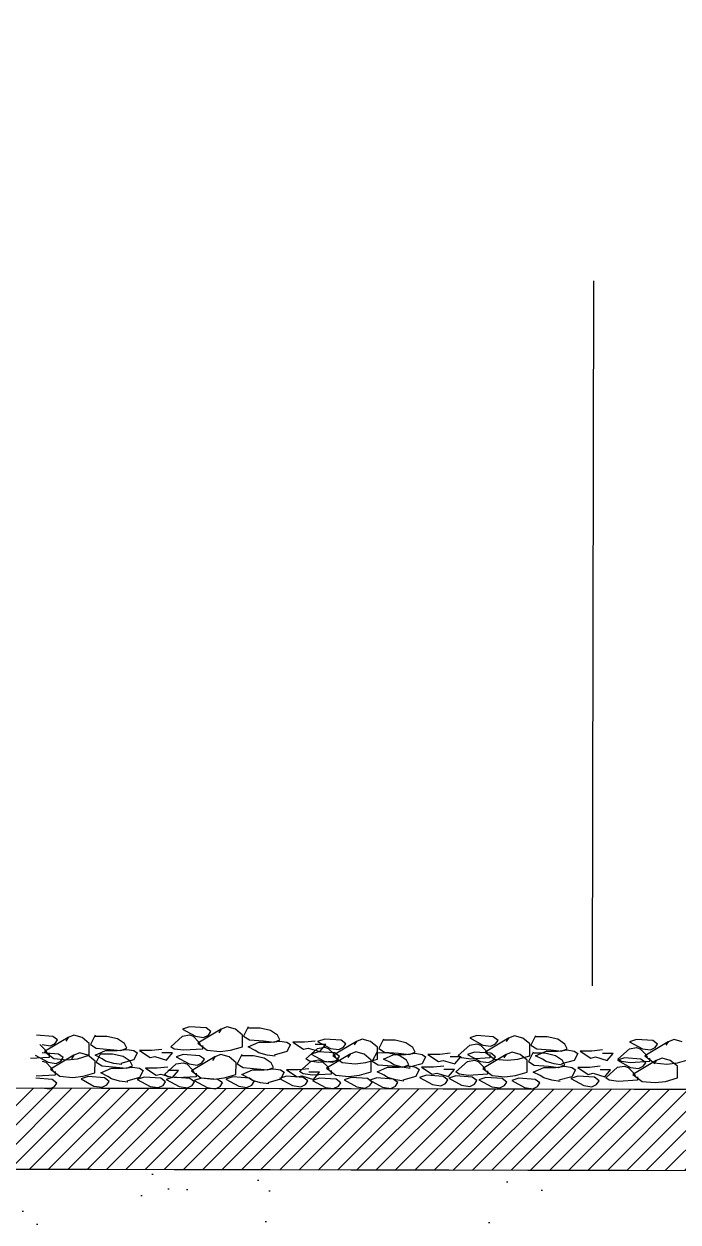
# Model space of a CAD drawing. Header units: feet. Extents: x 0 to 10.5, y 0 to 7.5.
# Drawn here: x 5.4483 to 5.68, y 3.8247 to 4.2494 of the extents above; entities that cross this region are included whole.
import ezdxf

# ---------------------------------------------------------------- set-up
doc = ezdxf.new("R2010")
doc.units = ezdxf.units.FT
doc.header["$MEASUREMENT"] = 0
doc.linetypes.add('HIDDEN', pattern=[0.375, 0.25, -0.125])
doc.layers.add('MECK-DETAIL', color=7, linetype='CONTINUOUS')

msp = doc.modelspace()

# ---------------------------------------------------------------- hatches: boundary and pattern name
at = {"layer": 'MECK-DETAIL'}
h = msp.add_hatch(dxfattribs=at)
h.set_pattern_fill('ANSI31', color=256, scale=0.038702, style=0)
h.set_pattern_definition([(45, (-63.685412, -38.2201696), (-0.00342077202, 0.00342077202), [])])
h.paths.add_polyline_path([(3.82192, 4.4973), (4.78339, 3.87347), (7.55243, 3.86831), (8.51066, 4.48992), (8.51846, 4.46065), (7.56349, 3.83949), (4.77485, 3.84468), (3.82212, 4.46211)])
h = msp.add_hatch(dxfattribs=at)
h.set_pattern_fill('AR-SAND', color=256, scale=0.030961, style=0)
h.set_pattern_definition([(37.5, (-63.68541, -38.22017), (-0.001950356, 0.059656957), [0, -0.047061167, 0, -0.0526342, 0, -0.050312103]), (7.5, (-63.68541, -38.22017), (0.05479458, 0.087377294), [0, -0.02538826, 0, -0.042416973, 0, -0.01625468]), (327.5, (-63.723494, -38.22017), (0.096417862, 0.00017521), [0, -0.015480647, 0, -0.05573033, 0, -0.07275904]), (317.5, (-63.723494, -38.22017), (0.09307357, 0.02717397), [0, -0.007740323, 0, -0.036534327, 0, -0.041797747])])
h.paths.add_polyline_path([(4.77485, 3.84468), (5.64946, 3.84305), (5.64729, 2.67738), (5.31641, 2.67801), (4.7728, 2.74794)])

# ---------------------------------------------------------------- linework, layer by layer
at = {"layer": 'MECK-DETAIL', "linetype": 'HIDDEN'}
msp.add_line((5.65075, 4.53341), (5.64785, 2.97964), dxfattribs=at)
at = {"layer": 'MECK-DETAIL'}
for p, q in [((5.45846, 3.89054), (5.45264, 3.89097)), ((5.46013, 3.88929), (5.45846, 3.89054)), ((5.46595, 3.89094), (5.46387, 3.89012)), ((5.46886, 3.89011), (5.46595, 3.89094)), ((5.47344, 3.89093), (5.47177, 3.88761)), ((5.4776, 3.89051), (5.47344, 3.89051)), ((5.48134, 3.88967), (5.4776, 3.89051)), ((5.50027, 3.88689), (5.50444, 3.89062)), ((5.50694, 3.89394), (5.50444, 3.89312)), ((5.50444, 3.89312), (5.50902, 3.89061)), ((5.50444, 3.89062), (5.50694, 3.89103)), ((5.51277, 3.89352), (5.50694, 3.89394)), ((5.50694, 3.89103), (5.50818, 3.89061)), ((5.50818, 3.89061), (5.51026, 3.88853)), ((5.50902, 3.89061), (5.51193, 3.89019)), ((5.51817, 3.89309), (5.50984, 3.88812)), ((5.51193, 3.89019), (5.51359, 3.89102)), ((5.51443, 3.89227), (5.51277, 3.89352)), ((5.51359, 3.89102), (5.51443, 3.89227)), ((5.51817, 3.89309), (5.51734, 3.89184)), ((5.52025, 3.89392), (5.51817, 3.89309)), ((5.52316, 3.89308), (5.52025, 3.89392)), ((5.52566, 3.891), (5.52316, 3.89308)), ((5.52565, 3.88684), (5.52566, 3.891)), ((5.52774, 3.8939), (5.52607, 3.89058)), ((5.52607, 3.89058), (5.52815, 3.88933)), ((5.5319, 3.89348), (5.52774, 3.89349)), ((5.53564, 3.89264), (5.5319, 3.89348)), ((5.53814, 3.89097), (5.53564, 3.89264)), ((5.53897, 3.88931), (5.53814, 3.89097)), ((5.60876, 3.8908), (5.60626, 3.88997)), ((5.61458, 3.89037), (5.60876, 3.8908)), ((5.62207, 3.89077), (5.61999, 3.88994)), ((5.62498, 3.88993), (5.62207, 3.89077)), ((5.62956, 3.89076), (5.62789, 3.88744)), ((5.45388, 3.88764), (5.45596, 3.88556)), ((5.45471, 3.88764), (5.45763, 3.88722)), ((5.46387, 3.89012), (5.45554, 3.88515)), ((5.45763, 3.88722), (5.45929, 3.88805)), ((5.45929, 3.88805), (5.46013, 3.88929)), ((5.46387, 3.89012), (5.46304, 3.88887)), ((5.47136, 3.88803), (5.46886, 3.89011)), ((5.47135, 3.88387), (5.47136, 3.88803)), ((5.47177, 3.88761), (5.47385, 3.88636)), ((5.47385, 3.88636), (5.47884, 3.88593)), ((5.48384, 3.888), (5.48134, 3.88967)), ((5.48258, 3.88551), (5.48466, 3.88634)), ((5.48466, 3.88634), (5.48384, 3.888)), ((5.50152, 3.88606), (5.50027, 3.88689)), ((5.50984, 3.88812), (5.51317, 3.88562)), ((5.51026, 3.88853), (5.51067, 3.8877)), ((5.51151, 3.88728), (5.5115, 3.88604)), ((5.52149, 3.8856), (5.52565, 3.88684)), ((5.52773, 3.88684), (5.53148, 3.88849)), ((5.53022, 3.88559), (5.52773, 3.88684)), ((5.52815, 3.88933), (5.53314, 3.88891)), ((5.53148, 3.88849), (5.53564, 3.88849)), ((5.53314, 3.88891), (5.53688, 3.88848)), ((5.53564, 3.88849), (5.53896, 3.8889)), ((5.53688, 3.88848), (5.53897, 3.88931)), ((5.53896, 3.8889), (5.54146, 3.88847)), ((5.54271, 3.88764), (5.54145, 3.88515)), ((5.54146, 3.88847), (5.54271, 3.88764)), ((5.5477, 3.88846), (5.54354, 3.88847)), ((5.54354, 3.88847), (5.54728, 3.88597)), ((5.54728, 3.88597), (5.54894, 3.88638)), ((5.55144, 3.88887), (5.5477, 3.88846)), ((5.54815, 3.88255), (5.55232, 3.88628)), ((5.54894, 3.88638), (5.5531, 3.88513)), ((5.55519, 3.88762), (5.55144, 3.88763)), ((5.55482, 3.8896), (5.55232, 3.88877)), ((5.55232, 3.88877), (5.55689, 3.88627)), ((5.55232, 3.88628), (5.55481, 3.88669)), ((5.5531, 3.88513), (5.55519, 3.88762)), ((5.55481, 3.88669), (5.55606, 3.88627)), ((5.56064, 3.88917), (5.55482, 3.8896)), ((5.55606, 3.88627), (5.55814, 3.88419)), ((5.55689, 3.88627), (5.5598, 3.88585)), ((5.56605, 3.88875), (5.55772, 3.88378)), ((5.5598, 3.88585), (5.56147, 3.88668)), ((5.5623, 3.88792), (5.56064, 3.88917)), ((5.56147, 3.88668), (5.5623, 3.88792)), ((5.56605, 3.88875), (5.56521, 3.8875)), ((5.56813, 3.88958), (5.56605, 3.88875)), ((5.57104, 3.88874), (5.56813, 3.88958)), ((5.57353, 3.88666), (5.57104, 3.88874)), ((5.57353, 3.8825), (5.57353, 3.88666)), ((5.57562, 3.88956), (5.57395, 3.88624)), ((5.57978, 3.88914), (5.57562, 3.88915)), ((5.58352, 3.8883), (5.57978, 3.88914)), ((5.58601, 3.88663), (5.58352, 3.8883)), ((5.58684, 3.88497), (5.58601, 3.88663)), ((5.60209, 3.88374), (5.60625, 3.88748)), ((5.60625, 3.88748), (5.60875, 3.88789)), ((5.60626, 3.88997), (5.61083, 3.88747)), ((5.60875, 3.88789), (5.61, 3.88747)), ((5.61, 3.88747), (5.61207, 3.88539)), ((5.61083, 3.88747), (5.61374, 3.88705)), ((5.61999, 3.88994), (5.61166, 3.88497)), ((5.61374, 3.88705), (5.61541, 3.88787)), ((5.61624, 3.88912), (5.61458, 3.89037)), ((5.61541, 3.88787), (5.61624, 3.88912)), ((5.61999, 3.88994), (5.61915, 3.8887)), ((5.62747, 3.88785), (5.62498, 3.88993)), ((5.62746, 3.8837), (5.62747, 3.88785)), ((5.62789, 3.88744), (5.62996, 3.88618)), ((5.63372, 3.89033), (5.62956, 3.89034)), ((5.63746, 3.8895), (5.63372, 3.89033)), ((5.63995, 3.88783), (5.63746, 3.8895)), ((5.64078, 3.88616), (5.63995, 3.88783)), ((5.66281, 3.88616), (5.66531, 3.88657)), ((5.66532, 3.88948), (5.66282, 3.88866)), ((5.66282, 3.88866), (5.66739, 3.88616)), ((5.66531, 3.88657), (5.66656, 3.88616)), ((5.67114, 3.88906), (5.66532, 3.88948)), ((5.67655, 3.88863), (5.66822, 3.88366)), ((5.6703, 3.88573), (5.67197, 3.88656)), ((5.6728, 3.88781), (5.67114, 3.88906)), ((5.67197, 3.88656), (5.6728, 3.88781)), ((5.67655, 3.88863), (5.67571, 3.88739)), ((5.67863, 3.88946), (5.67655, 3.88863)), ((5.68154, 3.88862), (5.67863, 3.88946)), ((5.4572, 3.88306), (5.45055, 3.88266)), ((5.45222, 3.88389), (5.45679, 3.88139)), ((5.46054, 3.88429), (5.45472, 3.88472)), ((5.45554, 3.88515), (5.45887, 3.88265)), ((5.45596, 3.88556), (5.45637, 3.88473)), ((5.4572, 3.88431), (5.4572, 3.88306)), ((5.46595, 3.88387), (5.45762, 3.87889)), ((5.45887, 3.88265), (5.46344, 3.88222)), ((5.4622, 3.88304), (5.46054, 3.88429)), ((5.46137, 3.8818), (5.4622, 3.88304)), ((5.46344, 3.88222), (5.46719, 3.88263)), ((5.46595, 3.88387), (5.46511, 3.88262)), ((5.46803, 3.88469), (5.46595, 3.88387)), ((5.46719, 3.88263), (5.47135, 3.88387)), ((5.47094, 3.88386), (5.46803, 3.88469)), ((5.47343, 3.88177), (5.47094, 3.88386)), ((5.47343, 3.88387), (5.47717, 3.88552)), ((5.47592, 3.88261), (5.47343, 3.88387)), ((5.47552, 3.88468), (5.47385, 3.88136)), ((5.47968, 3.88426), (5.47552, 3.88426)), ((5.47717, 3.88178), (5.47592, 3.88261)), ((5.47717, 3.88552), (5.48133, 3.88551)), ((5.47884, 3.88593), (5.48258, 3.88551)), ((5.48342, 3.88342), (5.47968, 3.88426)), ((5.48133, 3.88551), (5.48466, 3.88592)), ((5.48715, 3.88218), (5.48257, 3.88094)), ((5.48591, 3.88175), (5.48342, 3.88342)), ((5.48466, 3.88592), (5.48716, 3.8855)), ((5.4884, 3.88467), (5.48715, 3.88218)), ((5.48716, 3.8855), (5.4884, 3.88467)), ((5.4934, 3.88549), (5.48924, 3.8855)), ((5.48924, 3.8855), (5.49298, 3.883)), ((5.49298, 3.883), (5.49464, 3.88341)), ((5.49714, 3.8859), (5.4934, 3.88549)), ((5.49464, 3.88341), (5.4988, 3.88216)), ((5.50088, 3.88465), (5.49714, 3.88465)), ((5.4988, 3.88216), (5.50088, 3.88465)), ((5.50485, 3.88563), (5.50152, 3.88606)), ((5.50469, 3.88413), (5.50219, 3.8833)), ((5.50219, 3.8833), (5.50676, 3.8808)), ((5.51051, 3.8837), (5.50469, 3.88413)), ((5.5115, 3.88604), (5.50485, 3.88563)), ((5.51592, 3.88328), (5.50759, 3.8783)), ((5.51217, 3.88245), (5.51051, 3.8837)), ((5.51134, 3.88121), (5.51217, 3.88245)), ((5.51317, 3.88562), (5.51774, 3.88519)), ((5.51592, 3.88328), (5.51508, 3.88203)), ((5.518, 3.8841), (5.51592, 3.88328)), ((5.51774, 3.88519), (5.52149, 3.8856)), ((5.52091, 3.88327), (5.518, 3.8841)), ((5.5234, 3.88118), (5.52091, 3.88327)), ((5.52549, 3.88409), (5.52382, 3.88077)), ((5.52964, 3.88367), (5.52548, 3.88367)), ((5.53339, 3.88283), (5.52964, 3.88367)), ((5.53147, 3.88475), (5.53022, 3.88559)), ((5.53438, 3.88392), (5.53147, 3.88475)), ((5.53588, 3.88116), (5.53339, 3.88283)), ((5.53729, 3.8835), (5.53438, 3.88392)), ((5.54145, 3.88515), (5.53688, 3.88391)), ((5.5494, 3.88171), (5.54815, 3.88255)), ((5.55007, 3.88178), (5.55257, 3.88219)), ((5.55257, 3.8851), (5.55008, 3.88428)), ((5.55008, 3.88428), (5.55465, 3.88177)), ((5.5584, 3.88468), (5.55257, 3.8851)), ((5.55257, 3.88219), (5.55381, 3.88177)), ((5.5638, 3.88425), (5.55547, 3.87928)), ((5.55756, 3.88135), (5.55922, 3.88218)), ((5.55772, 3.88378), (5.56104, 3.88128)), ((5.55814, 3.88419), (5.55855, 3.88336)), ((5.56006, 3.88343), (5.5584, 3.88468)), ((5.55922, 3.88218), (5.56006, 3.88343)), ((5.55938, 3.88294), (5.55938, 3.8817)), ((5.5638, 3.88425), (5.56297, 3.883)), ((5.56588, 3.88508), (5.5638, 3.88425)), ((5.56879, 3.88424), (5.56588, 3.88508)), ((5.57129, 3.88216), (5.56879, 3.88424)), ((5.56936, 3.88126), (5.57353, 3.8825)), ((5.57128, 3.878), (5.57129, 3.88216)), ((5.57337, 3.88506), (5.5717, 3.88174)), ((5.57753, 3.88464), (5.57337, 3.88465)), ((5.57395, 3.88624), (5.57603, 3.88499)), ((5.57561, 3.8825), (5.57935, 3.88415)), ((5.5781, 3.88125), (5.57561, 3.8825)), ((5.57603, 3.88499), (5.58102, 3.88456)), ((5.58127, 3.8838), (5.57753, 3.88464)), ((5.57935, 3.88415), (5.58351, 3.88414)), ((5.58102, 3.88456), (5.58476, 3.88414)), ((5.58377, 3.88213), (5.58127, 3.8838)), ((5.58351, 3.88414), (5.58684, 3.88455)), ((5.5846, 3.88047), (5.58377, 3.88213)), ((5.58476, 3.88414), (5.58684, 3.88497)), ((5.58684, 3.88455), (5.58934, 3.88413)), ((5.59058, 3.8833), (5.58933, 3.88081)), ((5.58934, 3.88413), (5.59058, 3.8833)), ((5.59558, 3.88412), (5.59142, 3.88413)), ((5.59142, 3.88413), (5.59516, 3.88163)), ((5.59516, 3.88163), (5.59682, 3.88204)), ((5.59932, 3.88453), (5.59558, 3.88412)), ((5.59682, 3.88204), (5.60098, 3.88079)), ((5.60306, 3.88328), (5.59932, 3.88328)), ((5.60098, 3.88079), (5.60306, 3.88328)), ((5.60333, 3.88291), (5.60209, 3.88374)), ((5.60666, 3.88249), (5.60333, 3.88291)), ((5.6054, 3.88168), (5.6079, 3.88209)), ((5.60791, 3.885), (5.60541, 3.88417)), ((5.60541, 3.88417), (5.60998, 3.88167)), ((5.61332, 3.88289), (5.60666, 3.88249)), ((5.6079, 3.88209), (5.60915, 3.88167)), ((5.61373, 3.88457), (5.60791, 3.885)), ((5.61914, 3.88415), (5.61081, 3.87918)), ((5.61166, 3.88497), (5.61498, 3.88247)), ((5.61207, 3.88539), (5.61249, 3.88455)), ((5.61289, 3.88125), (5.61456, 3.88208)), ((5.61332, 3.88414), (5.61332, 3.88289)), ((5.61539, 3.88332), (5.61373, 3.88457)), ((5.61456, 3.88208), (5.61539, 3.88332)), ((5.61498, 3.88247), (5.61956, 3.88205)), ((5.61914, 3.88415), (5.6183, 3.8829)), ((5.62122, 3.88497), (5.61914, 3.88415)), ((5.61956, 3.88205), (5.6233, 3.88246)), ((5.62413, 3.88414), (5.62122, 3.88497)), ((5.6233, 3.88246), (5.62746, 3.8837)), ((5.62662, 3.88205), (5.62413, 3.88414)), ((5.62661, 3.8779), (5.62662, 3.88205)), ((5.62871, 3.88496), (5.62704, 3.88164)), ((5.63286, 3.88454), (5.6287, 3.88454)), ((5.62954, 3.88369), (5.63329, 3.88535)), ((5.63204, 3.88244), (5.62954, 3.88369)), ((5.62996, 3.88618), (5.63496, 3.88576)), ((5.63328, 3.88161), (5.63204, 3.88244)), ((5.63661, 3.8837), (5.63286, 3.88454)), ((5.63329, 3.88535), (5.63745, 3.88534)), ((5.63496, 3.88576), (5.6387, 3.88534)), ((5.6391, 3.88203), (5.63661, 3.8837)), ((5.63745, 3.88534), (5.64078, 3.88575)), ((5.64327, 3.882), (5.63869, 3.88077)), ((5.6387, 3.88534), (5.64078, 3.88616)), ((5.63993, 3.88037), (5.6391, 3.88203)), ((5.64078, 3.88575), (5.64327, 3.88533)), ((5.64327, 3.88533), (5.64452, 3.8845)), ((5.64452, 3.8845), (5.64327, 3.882)), ((5.64951, 3.88532), (5.64535, 3.88532)), ((5.64535, 3.88532), (5.64909, 3.88282)), ((5.64909, 3.88282), (5.65076, 3.88324)), ((5.65326, 3.88573), (5.64951, 3.88532)), ((5.65076, 3.88324), (5.65492, 3.88198)), ((5.657, 3.88447), (5.65326, 3.88448)), ((5.65492, 3.88198), (5.657, 3.88447)), ((5.66108, 3.88289), (5.65858, 3.88206)), ((5.65858, 3.88206), (5.66315, 3.87956)), ((5.65865, 3.88243), (5.66281, 3.88616)), ((5.65989, 3.8816), (5.65865, 3.88243)), ((5.6669, 3.88246), (5.66108, 3.88289)), ((5.67231, 3.88204), (5.66398, 3.87707)), ((5.66656, 3.88616), (5.66863, 3.88408)), ((5.66857, 3.88121), (5.6669, 3.88246)), ((5.66739, 3.88616), (5.6703, 3.88573)), ((5.66822, 3.88366), (5.67154, 3.88116)), ((5.66863, 3.88408), (5.66905, 3.88324)), ((5.66988, 3.88283), (5.66988, 3.88158)), ((5.67231, 3.88204), (5.67148, 3.88079)), ((5.67439, 3.88286), (5.67231, 3.88204)), ((5.6773, 3.88203), (5.67439, 3.88286)), ((5.6798, 3.87995), (5.6773, 3.88203)), ((5.67986, 3.88115), (5.68402, 3.88238)), ((5.45471, 3.88181), (5.45596, 3.88139)), ((5.45596, 3.88139), (5.45804, 3.87931)), ((5.45679, 3.88139), (5.4597, 3.88097)), ((5.45762, 3.87889), (5.46094, 3.8764)), ((5.45804, 3.87931), (5.45845, 3.87848)), ((5.45928, 3.87806), (5.45928, 3.87681)), ((5.4597, 3.88097), (5.46137, 3.8818)), ((5.47342, 3.87762), (5.47343, 3.88177)), ((5.47385, 3.88136), (5.47592, 3.88011)), ((5.4755, 3.87761), (5.47925, 3.87927)), ((5.47592, 3.88011), (5.48092, 3.87968)), ((5.48008, 3.88094), (5.47717, 3.88178)), ((5.47925, 3.87927), (5.48341, 3.87926)), ((5.48299, 3.88052), (5.48008, 3.88094)), ((5.48092, 3.87968), (5.48466, 3.87926)), ((5.48341, 3.87926), (5.48674, 3.87967)), ((5.48466, 3.87926), (5.48674, 3.88009)), ((5.48674, 3.88009), (5.48591, 3.88175)), ((5.48674, 3.87967), (5.48923, 3.87925)), ((5.48923, 3.87925), (5.49048, 3.87842)), ((5.49048, 3.87842), (5.48923, 3.87593)), ((5.49547, 3.87924), (5.49131, 3.87925)), ((5.49131, 3.87925), (5.49505, 3.87675)), ((5.49922, 3.87965), (5.49547, 3.87924)), ((5.49802, 3.87708), (5.50218, 3.88081)), ((5.50296, 3.87839), (5.49922, 3.8784)), ((5.50088, 3.87591), (5.50296, 3.87839)), ((5.50218, 3.88081), (5.50468, 3.88122)), ((5.50468, 3.88122), (5.50593, 3.8808)), ((5.50593, 3.8808), (5.508, 3.87872)), ((5.50676, 3.8808), (5.50967, 3.88038)), ((5.50759, 3.8783), (5.51091, 3.8758)), ((5.508, 3.87872), (5.50842, 3.87789)), ((5.50967, 3.88038), (5.51134, 3.88121)), ((5.52339, 3.87703), (5.5234, 3.88118)), ((5.52382, 3.88077), (5.52589, 3.87952)), ((5.52547, 3.87702), (5.52922, 3.87868)), ((5.52589, 3.87952), (5.53088, 3.87909)), ((5.52922, 3.87868), (5.53338, 3.87867)), ((5.53088, 3.87909), (5.53463, 3.87867)), ((5.53338, 3.87867), (5.53671, 3.87908)), ((5.53463, 3.87867), (5.53671, 3.8795)), ((5.53671, 3.8795), (5.53588, 3.88116)), ((5.53671, 3.87908), (5.5392, 3.87866)), ((5.5392, 3.87866), (5.54045, 3.87783)), ((5.54045, 3.87783), (5.5392, 3.87534)), ((5.54544, 3.87865), (5.54128, 3.87866)), ((5.54128, 3.87866), (5.54502, 3.87616)), ((5.54919, 3.87906), (5.54544, 3.87865)), ((5.5459, 3.87805), (5.55007, 3.88178)), ((5.54715, 3.87722), (5.5459, 3.87805)), ((5.55293, 3.8778), (5.54919, 3.87781)), ((5.55272, 3.88129), (5.5494, 3.88171)), ((5.55084, 3.87531), (5.55293, 3.8778)), ((5.55938, 3.8817), (5.55272, 3.88129)), ((5.55381, 3.88177), (5.55589, 3.87969)), ((5.55465, 3.88177), (5.55756, 3.88135)), ((5.55547, 3.87928), (5.5588, 3.87678)), ((5.55589, 3.87969), (5.5563, 3.87886)), ((5.55714, 3.87844), (5.55713, 3.8772)), ((5.56104, 3.88128), (5.56562, 3.88085)), ((5.56562, 3.88085), (5.56936, 3.88126)), ((5.56712, 3.87676), (5.57128, 3.878)), ((5.5717, 3.88174), (5.57378, 3.88049)), ((5.57336, 3.878), (5.57711, 3.87965)), ((5.57585, 3.87675), (5.57336, 3.878)), ((5.57378, 3.88049), (5.57877, 3.88007)), ((5.57711, 3.87965), (5.58127, 3.87965)), ((5.57935, 3.88041), (5.5781, 3.88125)), ((5.57877, 3.88007), (5.58251, 3.87964)), ((5.58226, 3.87958), (5.57935, 3.88041)), ((5.58127, 3.87965), (5.58459, 3.88006)), ((5.58517, 3.87915), (5.58226, 3.87958)), ((5.58251, 3.87964), (5.5846, 3.88047)), ((5.58459, 3.88006), (5.58709, 3.87963)), ((5.58933, 3.88081), (5.58475, 3.87957)), ((5.58834, 3.8788), (5.58708, 3.87631)), ((5.58709, 3.87963), (5.58834, 3.8788)), ((5.59333, 3.87962), (5.58917, 3.87963)), ((5.58917, 3.87963), (5.59291, 3.87713)), ((5.59707, 3.88003), (5.59333, 3.87962)), ((5.60082, 3.87878), (5.59707, 3.87879)), ((5.59873, 3.87629), (5.60082, 3.87878)), ((5.60124, 3.87795), (5.6054, 3.88168)), ((5.60248, 3.87711), (5.60124, 3.87795)), ((5.60915, 3.88167), (5.61122, 3.87959)), ((5.60998, 3.88167), (5.61289, 3.88125)), ((5.61081, 3.87918), (5.61413, 3.87668)), ((5.61122, 3.87959), (5.61164, 3.87876)), ((5.61247, 3.87834), (5.61247, 3.87709)), ((5.62245, 3.87666), (5.62661, 3.8779)), ((5.62704, 3.88164), (5.62911, 3.88039)), ((5.62869, 3.8779), (5.63244, 3.87955)), ((5.63119, 3.87664), (5.62869, 3.8779)), ((5.62911, 3.88039), (5.6341, 3.87996)), ((5.63244, 3.87955), (5.6366, 3.87954)), ((5.63619, 3.88077), (5.63328, 3.88161)), ((5.6341, 3.87996), (5.63785, 3.87954)), ((5.63911, 3.88035), (5.63619, 3.88077)), ((5.6366, 3.87954), (5.63993, 3.87995)), ((5.63785, 3.87954), (5.63993, 3.88037)), ((5.63993, 3.87995), (5.64242, 3.87953)), ((5.64242, 3.87953), (5.64367, 3.8787)), ((5.64367, 3.8787), (5.64242, 3.87621)), ((5.64866, 3.87952), (5.6445, 3.87953)), ((5.6445, 3.87953), (5.64824, 3.87703)), ((5.65241, 3.87993), (5.64866, 3.87952)), ((5.65615, 3.87868), (5.65241, 3.87868)), ((5.65406, 3.87619), (5.65615, 3.87868)), ((5.65441, 3.87584), (5.65858, 3.87957)), ((5.65858, 3.87957), (5.66108, 3.87998)), ((5.66322, 3.88118), (5.65989, 3.8816)), ((5.66108, 3.87998), (5.66232, 3.87956)), ((5.66232, 3.87956), (5.6644, 3.87748)), ((5.66315, 3.87956), (5.66607, 3.87914)), ((5.66988, 3.88158), (5.66322, 3.88118)), ((5.66607, 3.87914), (5.66773, 3.87997)), ((5.66773, 3.87997), (5.66857, 3.88121)), ((5.67154, 3.88116), (5.67612, 3.88074)), ((5.67612, 3.88074), (5.67986, 3.88115)), ((5.67979, 3.87579), (5.6798, 3.87995)), ((5.45829, 3.87525), (5.45247, 3.87568)), ((5.45928, 3.87681), (5.45262, 3.87641)), ((5.45995, 3.874), (5.45829, 3.87525)), ((5.45912, 3.87276), (5.45995, 3.874)), ((5.46094, 3.8764), (5.46552, 3.87597)), ((5.46552, 3.87597), (5.46926, 3.87638)), ((5.47097, 3.87627), (5.46847, 3.87544)), ((5.46847, 3.87544), (5.47305, 3.87294)), ((5.46926, 3.87638), (5.47342, 3.87762)), ((5.47679, 3.87584), (5.47097, 3.87627)), ((5.478, 3.87636), (5.4755, 3.87761)), ((5.47846, 3.87459), (5.47679, 3.87584)), ((5.47762, 3.87334), (5.47846, 3.87459)), ((5.47924, 3.87553), (5.478, 3.87636)), ((5.48215, 3.87469), (5.47924, 3.87553)), ((5.48507, 3.87427), (5.48215, 3.87469)), ((5.48923, 3.87593), (5.48465, 3.87469)), ((5.49088, 3.87611), (5.48838, 3.87528)), ((5.48838, 3.87528), (5.49295, 3.87278)), ((5.4967, 3.87568), (5.49088, 3.87611)), ((5.49505, 3.87675), (5.49672, 3.87716)), ((5.49836, 3.87443), (5.4967, 3.87568)), ((5.49672, 3.87716), (5.50088, 3.87591)), ((5.49753, 3.87318), (5.49836, 3.87443)), ((5.49926, 3.87624), (5.49802, 3.87708)), ((5.50118, 3.87609), (5.49869, 3.87526)), ((5.49869, 3.87526), (5.50326, 3.87276)), ((5.50259, 3.87582), (5.49926, 3.87624)), ((5.50701, 3.87566), (5.50118, 3.87609)), ((5.50925, 3.87622), (5.50259, 3.87582)), ((5.50867, 3.87441), (5.50701, 3.87566)), ((5.50783, 3.87317), (5.50867, 3.87441)), ((5.51112, 3.8757), (5.50862, 3.87487)), ((5.50862, 3.87487), (5.51319, 3.87237)), ((5.50925, 3.87747), (5.50925, 3.87622)), ((5.51091, 3.8758), (5.51549, 3.87538)), ((5.51694, 3.87527), (5.51112, 3.8757)), ((5.51549, 3.87538), (5.51923, 3.87579)), ((5.5186, 3.87402), (5.51694, 3.87527)), ((5.51777, 3.87278), (5.5186, 3.87402)), ((5.51923, 3.87579), (5.52339, 3.87703)), ((5.52229, 3.87617), (5.5198, 3.87535)), ((5.5198, 3.87535), (5.52437, 3.87284)), ((5.52812, 3.87575), (5.52229, 3.87617)), ((5.52797, 3.87577), (5.52547, 3.87702)), ((5.52921, 3.87494), (5.52797, 3.87577)), ((5.52978, 3.8745), (5.52812, 3.87575)), ((5.52895, 3.87325), (5.52978, 3.8745)), ((5.53212, 3.8741), (5.52921, 3.87494)), ((5.53503, 3.87368), (5.53212, 3.8741)), ((5.5392, 3.87534), (5.53462, 3.8741)), ((5.54134, 3.8764), (5.53884, 3.87558)), ((5.53884, 3.87558), (5.54341, 3.87308)), ((5.54716, 3.87598), (5.54134, 3.8764)), ((5.54502, 3.87616), (5.54669, 3.87657)), ((5.54669, 3.87657), (5.55084, 3.87531)), ((5.55048, 3.87679), (5.54715, 3.87722)), ((5.54883, 3.87473), (5.54716, 3.87598)), ((5.54799, 3.87348), (5.54883, 3.87473)), ((5.55713, 3.8772), (5.55048, 3.87679)), ((5.55301, 3.87576), (5.55052, 3.87494)), ((5.55052, 3.87494), (5.55509, 3.87243)), ((5.55884, 3.87534), (5.55301, 3.87576)), ((5.5588, 3.87678), (5.56337, 3.87635)), ((5.5605, 3.87409), (5.55884, 3.87534)), ((5.55966, 3.87284), (5.5605, 3.87409)), ((5.56419, 3.87599), (5.56169, 3.87516)), ((5.56169, 3.87516), (5.56626, 3.87266)), ((5.56337, 3.87635), (5.56712, 3.87676)), ((5.57001, 3.87556), (5.56419, 3.87599)), ((5.57167, 3.87431), (5.57001, 3.87556)), ((5.57326, 3.87585), (5.57076, 3.87502)), ((5.57076, 3.87502), (5.57533, 3.87252)), ((5.57084, 3.87307), (5.57167, 3.87431)), ((5.57908, 3.87542), (5.57326, 3.87585)), ((5.5771, 3.87591), (5.57585, 3.87675)), ((5.58001, 3.87508), (5.5771, 3.87591)), ((5.58074, 3.87417), (5.57908, 3.87542)), ((5.57991, 3.87293), (5.58074, 3.87417)), ((5.58292, 3.87466), (5.58001, 3.87508)), ((5.58708, 3.87631), (5.58251, 3.87507)), ((5.59095, 3.87679), (5.58845, 3.87597)), ((5.58845, 3.87597), (5.59302, 3.87346)), ((5.59677, 3.87637), (5.59095, 3.87679)), ((5.59291, 3.87713), (5.59457, 3.87754)), ((5.59457, 3.87754), (5.59873, 3.87629)), ((5.59594, 3.87304), (5.5976, 3.87387)), ((5.59844, 3.87512), (5.59677, 3.87637)), ((5.5976, 3.87387), (5.59844, 3.87512)), ((5.60126, 3.87652), (5.59876, 3.8757)), ((5.59876, 3.8757), (5.60333, 3.8732)), ((5.60708, 3.8761), (5.60126, 3.87652)), ((5.60581, 3.87669), (5.60248, 3.87711)), ((5.61247, 3.87709), (5.60581, 3.87669)), ((5.60624, 3.87278), (5.60791, 3.8736)), ((5.60874, 3.87485), (5.60708, 3.8761)), ((5.60791, 3.8736), (5.60874, 3.87485)), ((5.61194, 3.87601), (5.60944, 3.87518)), ((5.60944, 3.87518), (5.61401, 3.87268)), ((5.61776, 3.87558), (5.61194, 3.87601)), ((5.61413, 3.87668), (5.61871, 3.87625)), ((5.61942, 3.87433), (5.61776, 3.87558)), ((5.61859, 3.87309), (5.61942, 3.87433)), ((5.61871, 3.87625), (5.62245, 3.87666)), ((5.62361, 3.87574), (5.62111, 3.87491)), ((5.62111, 3.87491), (5.62568, 3.87241)), ((5.62943, 3.87531), (5.62361, 3.87574)), ((5.63109, 3.87406), (5.62943, 3.87531)), ((5.63026, 3.87282), (5.63109, 3.87406)), ((5.63243, 3.87581), (5.63119, 3.87664)), ((5.63534, 3.87497), (5.63243, 3.87581)), ((5.63825, 3.87455), (5.63534, 3.87497)), ((5.64242, 3.87621), (5.63784, 3.87497)), ((5.64455, 3.87646), (5.64206, 3.87563)), ((5.64206, 3.87563), (5.64663, 3.87313)), ((5.65038, 3.87603), (5.64455, 3.87646)), ((5.64824, 3.87703), (5.64991, 3.87744)), ((5.64954, 3.87271), (5.6512, 3.87353)), ((5.64991, 3.87744), (5.65406, 3.87619)), ((5.65204, 3.87478), (5.65038, 3.87603)), ((5.6512, 3.87353), (5.65204, 3.87478)), ((5.65566, 3.875), (5.65441, 3.87584)), ((5.65899, 3.87458), (5.65566, 3.875)), ((5.66564, 3.87498), (5.65899, 3.87458)), ((5.66398, 3.87707), (5.66731, 3.87457)), ((5.6644, 3.87748), (5.66481, 3.87665)), ((5.66564, 3.87623), (5.66564, 3.87498)), ((5.66731, 3.87457), (5.67188, 3.87414)), ((5.67188, 3.87414), (5.67563, 3.87455)), ((5.67563, 3.87455), (5.67979, 3.87579)), ((4.78339, 3.87347), (5.64951, 3.87185)), ((5.32712, 3.87245), (7.55243, 3.86831)), ((5.45454, 3.87235), (5.45745, 3.87193)), ((5.45745, 3.87193), (5.45912, 3.87276)), ((5.47305, 3.87294), (5.47596, 3.87252)), ((5.47596, 3.87252), (5.47762, 3.87334)), ((5.49295, 3.87278), (5.49586, 3.87236)), ((5.49586, 3.87236), (5.49753, 3.87318)), ((5.50326, 3.87276), (5.50617, 3.87234)), ((5.50617, 3.87234), (5.50783, 3.87317)), ((5.51319, 3.87237), (5.5161, 3.87195)), ((5.5161, 3.87195), (5.51777, 3.87278)), ((5.52437, 3.87284), (5.52728, 3.87242)), ((5.52728, 3.87242), (5.52895, 3.87325)), ((5.54341, 3.87308), (5.54633, 3.87265)), ((5.54633, 3.87265), (5.54799, 3.87348)), ((5.55509, 3.87243), (5.558, 3.87201)), ((5.558, 3.87201), (5.55966, 3.87284)), ((5.56626, 3.87266), (5.56917, 3.87224)), ((5.56917, 3.87224), (5.57084, 3.87307)), ((5.57533, 3.87252), (5.57824, 3.8721)), ((5.57824, 3.8721), (5.57991, 3.87293)), ((5.59302, 3.87346), (5.59594, 3.87304)), ((5.60333, 3.8732), (5.60624, 3.87278)), ((5.61401, 3.87268), (5.61692, 3.87226)), ((5.61692, 3.87226), (5.61859, 3.87309)), ((5.62568, 3.87241), (5.62859, 3.87199)), ((5.62859, 3.87199), (5.63026, 3.87282)), ((5.64663, 3.87313), (5.64954, 3.87271)), ((4.77485, 3.84468), (7.56349, 3.83949))]:
    msp.add_line(p, q, dxfattribs=at)
msp.add_lwpolyline([(3.82192, 4.4973), (4.78339, 3.87347), (7.55243, 3.86831), (8.51066, 4.48992), (8.51846, 4.46065), (7.56349, 3.83949), (4.77485, 3.84468), (3.82212, 4.46211)], close=True, dxfattribs=at)

doc.saveas('drawing.dxf')
